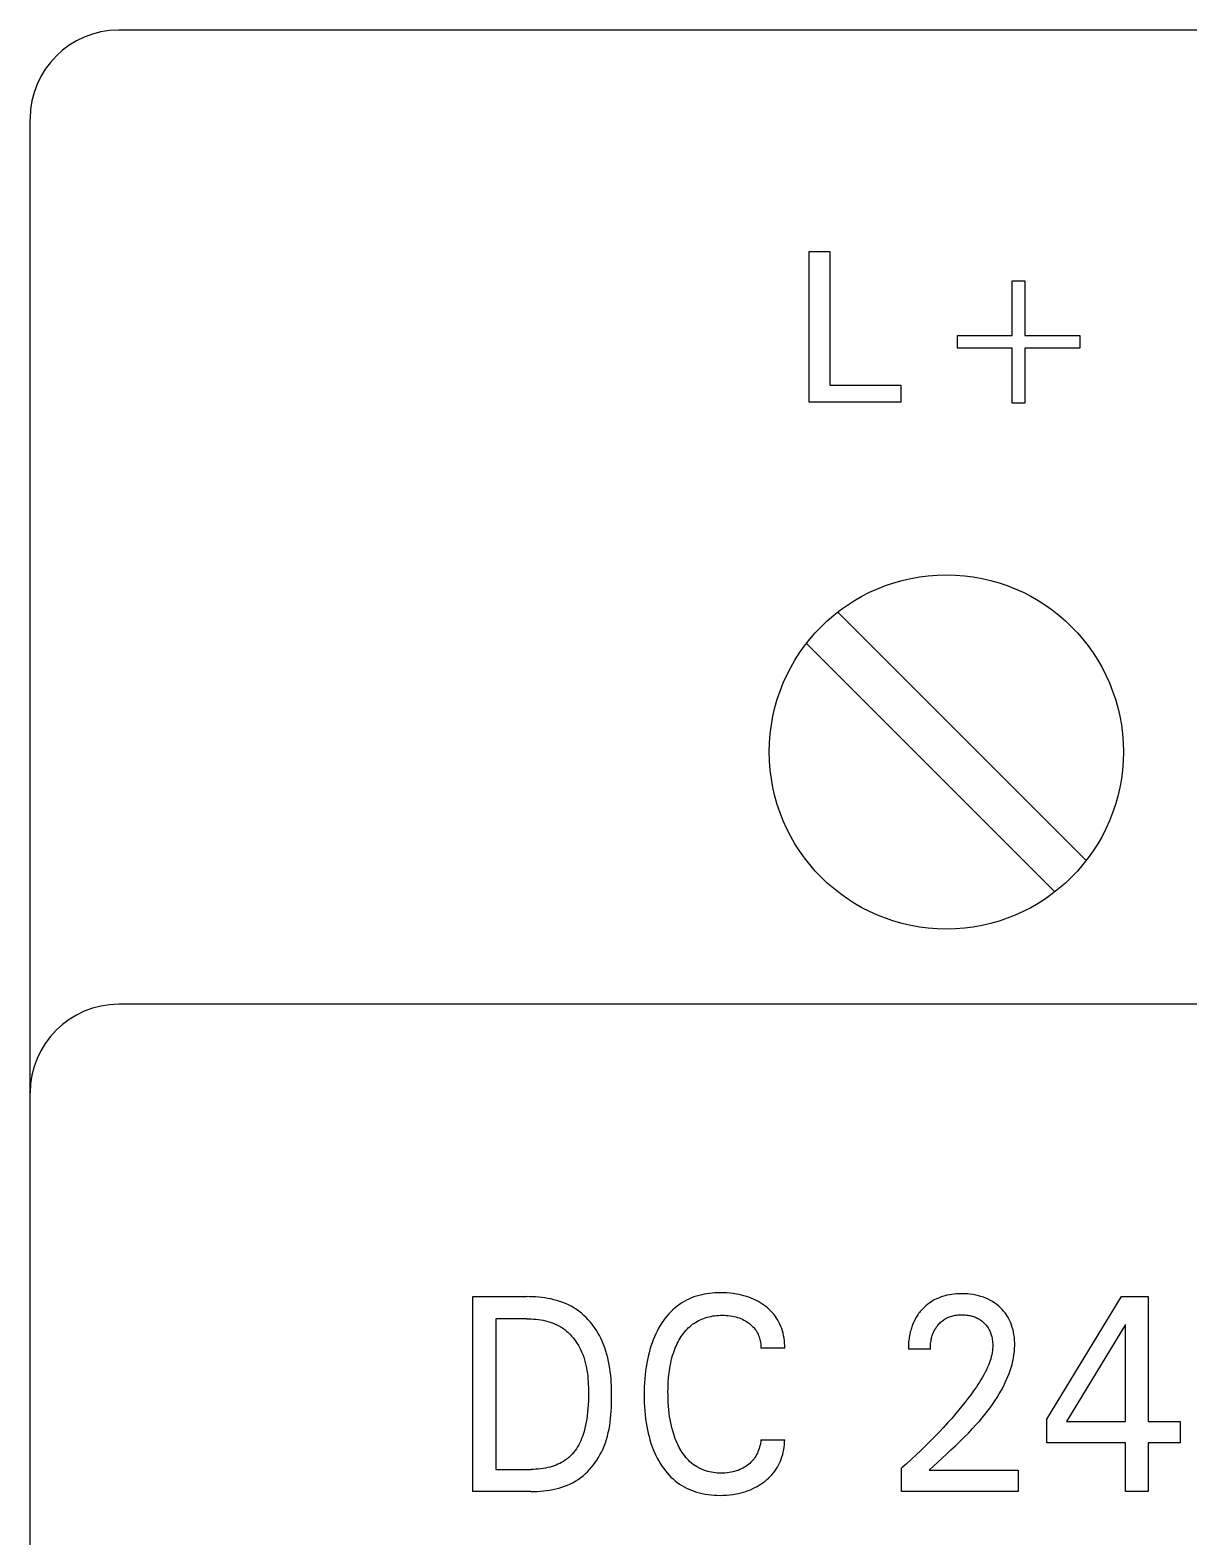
# Model space of a CAD drawing. Extents: x 0 to 420, y 0 to 297.
# Drawn here: x 136.8 to 149.89, y 236.66 to 253.67 of the extents above; entities that cross this region are included whole.
import ezdxf

# ---------------------------------------------------------------- set-up
doc = ezdxf.new("R2010")
doc.units = 0
doc.header["$LTSCALE"] = 23.1
doc.layers.add('10000_FRONT', color=7, linetype='CONTINUOUS')

msp = doc.modelspace()

# ---------------------------------------------------------------- linework, layer by layer
at = {"layer": '10000_FRONT', "color": 7, "linetype": 'CONTINUOUS'}
for p, q in [((207.298, 253.673), (137.798, 253.673)), ((136.798, 164.673), (136.798, 252.673)), ((145.598, 249.473), (145.598, 251.173)), ((145.598, 251.173), (145.83, 251.173)), ((145.83, 251.173), (145.83, 249.665)), ((147.892, 250.224), (147.892, 250.843)), ((147.892, 250.843), (148.036, 250.843)), ((148.036, 250.843), (148.036, 250.224)), ((147.274, 250.08), (147.274, 250.224)), ((147.274, 250.224), (147.892, 250.224)), ((148.036, 250.224), (148.654, 250.224)), ((148.654, 250.224), (148.654, 250.08)), ((147.892, 250.08), (147.274, 250.08)), ((147.892, 249.462), (147.892, 250.08)), ((148.036, 250.08), (148.036, 249.462)), ((148.654, 250.08), (148.036, 250.08)), ((145.83, 249.665), (146.633, 249.665)), ((146.633, 249.665), (146.633, 249.473)), ((146.633, 249.473), (145.598, 249.473)), ((148.036, 249.462), (147.892, 249.462)), ((148.727, 244.297), (145.922, 247.102)), ((145.569, 246.748), (148.373, 243.944)), ((207.298, 242.673), (137.798, 242.673)), ((141.798, 237.173), (141.798, 239.373)), ((141.798, 239.373), (142.404, 239.373)), ((142.438, 239.372), (142.404, 239.373)), ((142.473, 239.371), (142.438, 239.372)), ((142.508, 239.369), (142.473, 239.371)), ((142.543, 239.366), (142.508, 239.369)), ((142.578, 239.363), (142.543, 239.366)), ((144.297, 239.369), (144.268, 239.358)), ((144.326, 239.379), (144.297, 239.369)), ((144.355, 239.387), (144.326, 239.379)), ((144.384, 239.394), (144.355, 239.387)), ((144.413, 239.4), (144.384, 239.394)), ((144.442, 239.405), (144.413, 239.4)), ((144.472, 239.409), (144.442, 239.405)), ((144.501, 239.412), (144.472, 239.409)), ((144.531, 239.414), (144.501, 239.412)), ((144.561, 239.416), (144.531, 239.414)), ((144.591, 239.416), (144.561, 239.416)), ((144.628, 239.416), (144.591, 239.416)), ((144.666, 239.414), (144.628, 239.416)), ((144.704, 239.411), (144.666, 239.414)), ((144.741, 239.407), (144.704, 239.411)), ((144.778, 239.401), (144.741, 239.407)), ((144.806, 239.395), (144.778, 239.401)), ((144.834, 239.389), (144.806, 239.395)), ((144.862, 239.382), (144.834, 239.389)), ((144.889, 239.374), (144.862, 239.382)), ((144.917, 239.365), (144.889, 239.374)), ((147.082, 239.366), (147.058, 239.357)), ((147.106, 239.374), (147.082, 239.366)), ((147.13, 239.382), (147.106, 239.374)), ((147.155, 239.388), (147.13, 239.382)), ((147.182, 239.393), (147.155, 239.388)), ((147.209, 239.398), (147.182, 239.393)), ((147.237, 239.401), (147.209, 239.398)), ((147.264, 239.404), (147.237, 239.401)), ((147.292, 239.405), (147.264, 239.404)), ((147.32, 239.405), (147.292, 239.405)), ((147.352, 239.405), (147.32, 239.405)), ((147.385, 239.403), (147.352, 239.405)), ((147.417, 239.4), (147.385, 239.403)), ((147.449, 239.396), (147.417, 239.4)), ((147.481, 239.39), (147.449, 239.396)), ((147.51, 239.383), (147.481, 239.39)), ((147.538, 239.375), (147.51, 239.383)), ((147.566, 239.366), (147.538, 239.375)), ((147.594, 239.355), (147.566, 239.366)), ((148.283, 237.988), (149.127, 239.373)), ((149.127, 239.373), (149.429, 239.373)), ((149.429, 239.373), (149.429, 237.963)), ((142.612, 239.358), (142.578, 239.363)), ((142.647, 239.352), (142.612, 239.358)), ((142.681, 239.346), (142.647, 239.352)), ((142.715, 239.338), (142.681, 239.346)), ((142.749, 239.329), (142.715, 239.338)), ((142.782, 239.318), (142.749, 239.329)), ((142.815, 239.307), (142.782, 239.318)), ((142.847, 239.294), (142.815, 239.307)), ((142.878, 239.28), (142.847, 239.294)), ((142.909, 239.264), (142.878, 239.28)), ((142.939, 239.247), (142.909, 239.264)), ((142.969, 239.228), (142.939, 239.247)), ((142.998, 239.207), (142.969, 239.228)), ((143.026, 239.185), (142.998, 239.207)), ((144.036, 239.201), (144.014, 239.178)), ((144.059, 239.224), (144.036, 239.201)), ((144.083, 239.245), (144.059, 239.224)), ((144.108, 239.265), (144.083, 239.245)), ((144.133, 239.284), (144.108, 239.265)), ((144.158, 239.301), (144.133, 239.284)), ((144.185, 239.317), (144.158, 239.301)), ((144.212, 239.332), (144.185, 239.317)), ((144.24, 239.345), (144.212, 239.332)), ((144.268, 239.358), (144.24, 239.345)), ((144.943, 239.355), (144.917, 239.365)), ((144.968, 239.344), (144.943, 239.355)), ((144.993, 239.333), (144.968, 239.344)), ((145.017, 239.32), (144.993, 239.333)), ((145.04, 239.307), (145.017, 239.32)), ((145.063, 239.293), (145.04, 239.307)), ((145.086, 239.278), (145.063, 239.293)), ((145.107, 239.262), (145.086, 239.278)), ((145.127, 239.245), (145.107, 239.262)), ((145.147, 239.228), (145.127, 239.245)), ((145.166, 239.209), (145.147, 239.228)), ((145.184, 239.19), (145.166, 239.209)), ((146.853, 239.204), (146.844, 239.192)), ((146.863, 239.215), (146.853, 239.204)), ((146.872, 239.225), (146.863, 239.215)), ((146.882, 239.236), (146.872, 239.225)), ((146.893, 239.246), (146.882, 239.236)), ((146.903, 239.257), (146.893, 239.246)), ((146.915, 239.267), (146.903, 239.257)), ((146.938, 239.286), (146.915, 239.267)), ((146.962, 239.303), (146.938, 239.286)), ((146.987, 239.32), (146.962, 239.303)), ((147.012, 239.335), (146.987, 239.32)), ((147.035, 239.346), (147.012, 239.335)), ((147.058, 239.357), (147.035, 239.346)), ((147.621, 239.343), (147.594, 239.355)), ((147.646, 239.33), (147.621, 239.343)), ((147.67, 239.316), (147.646, 239.33)), ((147.694, 239.3), (147.67, 239.316)), ((147.717, 239.283), (147.694, 239.3)), ((147.739, 239.265), (147.717, 239.283)), ((147.758, 239.248), (147.739, 239.265)), ((147.777, 239.229), (147.758, 239.248)), ((147.794, 239.21), (147.777, 239.229)), ((147.811, 239.189), (147.794, 239.21)), ((142.059, 239.123), (142.059, 237.422)), ((142.404, 239.123), (142.059, 239.123)), ((142.404, 239.123), (142.431, 239.123)), ((142.431, 239.123), (142.458, 239.122)), ((142.458, 239.122), (142.485, 239.12)), ((142.485, 239.12), (142.512, 239.118)), ((142.512, 239.118), (142.539, 239.115)), ((142.539, 239.115), (142.566, 239.111)), ((142.566, 239.111), (142.593, 239.106)), ((142.593, 239.106), (142.619, 239.1)), ((142.619, 239.1), (142.646, 239.093)), ((142.646, 239.093), (142.672, 239.085)), ((142.672, 239.085), (142.697, 239.076)), ((142.697, 239.076), (142.722, 239.067)), ((142.722, 239.067), (142.747, 239.056)), ((142.747, 239.056), (142.77, 239.043)), ((142.77, 239.043), (142.794, 239.03)), ((142.794, 239.03), (142.815, 239.015)), ((143.053, 239.161), (143.026, 239.185)), ((143.078, 239.136), (143.053, 239.161)), ((143.103, 239.11), (143.078, 239.136)), ((143.127, 239.083), (143.103, 239.11)), ((143.149, 239.055), (143.127, 239.083)), ((143.171, 239.026), (143.149, 239.055)), ((143.191, 238.996), (143.171, 239.026)), ((143.916, 239.046), (143.898, 239.015)), ((143.935, 239.076), (143.916, 239.046)), ((143.954, 239.103), (143.935, 239.076)), ((143.973, 239.129), (143.954, 239.103)), ((143.993, 239.154), (143.973, 239.129)), ((144.014, 239.178), (143.993, 239.154)), ((144.233, 239.019), (144.249, 239.033)), ((144.249, 239.033), (144.265, 239.047)), ((144.265, 239.047), (144.281, 239.06)), ((144.281, 239.06), (144.297, 239.071)), ((144.297, 239.071), (144.314, 239.082)), ((144.314, 239.082), (144.332, 239.093)), ((144.332, 239.093), (144.349, 239.102)), ((144.349, 239.102), (144.367, 239.111)), ((144.367, 239.111), (144.386, 239.119)), ((144.386, 239.119), (144.405, 239.127)), ((144.405, 239.127), (144.424, 239.133)), ((144.424, 239.133), (144.445, 239.14)), ((144.445, 239.14), (144.466, 239.145)), ((144.466, 239.145), (144.487, 239.15)), ((144.487, 239.15), (144.509, 239.154)), ((144.509, 239.154), (144.53, 239.157)), ((144.53, 239.157), (144.552, 239.159)), ((144.552, 239.159), (144.574, 239.161)), ((144.574, 239.161), (144.596, 239.162)), ((144.596, 239.162), (144.618, 239.162)), ((144.618, 239.162), (144.64, 239.162)), ((144.64, 239.162), (144.662, 239.161)), ((144.662, 239.161), (144.684, 239.159)), ((144.684, 239.159), (144.706, 239.156)), ((144.706, 239.156), (144.728, 239.153)), ((144.728, 239.153), (144.748, 239.149)), ((144.748, 239.149), (144.768, 239.144)), ((144.768, 239.144), (144.787, 239.138)), ((144.787, 239.138), (144.807, 239.132)), ((144.807, 239.132), (144.826, 239.125)), ((144.826, 239.125), (144.844, 239.117)), ((144.844, 239.117), (144.861, 239.108)), ((144.861, 239.108), (144.878, 239.099)), ((144.878, 239.099), (144.895, 239.089)), ((144.895, 239.089), (144.911, 239.078)), ((144.911, 239.078), (144.923, 239.069)), ((144.923, 239.069), (144.936, 239.059)), ((144.936, 239.059), (144.948, 239.048)), ((144.948, 239.048), (144.959, 239.037)), ((144.959, 239.037), (144.97, 239.026)), ((144.97, 239.026), (144.98, 239.014)), ((145.201, 239.17), (145.184, 239.19)), ((145.217, 239.149), (145.201, 239.17)), ((145.231, 239.128), (145.217, 239.149)), ((145.245, 239.106), (145.231, 239.128)), ((145.257, 239.083), (145.245, 239.106)), ((145.268, 239.06), (145.257, 239.083)), ((145.278, 239.036), (145.268, 239.06)), ((145.288, 239.011), (145.278, 239.036)), ((146.757, 239.031), (146.753, 239.017)), ((146.762, 239.044), (146.757, 239.031)), ((146.767, 239.057), (146.762, 239.044)), ((146.772, 239.07), (146.767, 239.057)), ((146.778, 239.082), (146.772, 239.07)), ((146.783, 239.095), (146.778, 239.082)), ((146.79, 239.107), (146.783, 239.095)), ((146.796, 239.12), (146.79, 239.107)), ((146.803, 239.132), (146.796, 239.12)), ((146.811, 239.145), (146.803, 239.132)), ((146.819, 239.157), (146.811, 239.145)), ((146.827, 239.169), (146.819, 239.157)), ((146.835, 239.181), (146.827, 239.169)), ((146.844, 239.192), (146.835, 239.181)), ((147.031, 239.021), (147.038, 239.032)), ((147.038, 239.032), (147.047, 239.043)), ((147.047, 239.043), (147.055, 239.054)), ((147.055, 239.054), (147.064, 239.064)), ((147.064, 239.064), (147.073, 239.073)), ((147.073, 239.073), (147.083, 239.083)), ((147.083, 239.083), (147.093, 239.091)), ((147.093, 239.091), (147.103, 239.1)), ((147.103, 239.1), (147.114, 239.108)), ((147.114, 239.108), (147.124, 239.115)), ((147.124, 239.115), (147.136, 239.122)), ((147.136, 239.122), (147.147, 239.128)), ((147.147, 239.128), (147.159, 239.134)), ((147.159, 239.134), (147.171, 239.14)), ((147.171, 239.14), (147.183, 239.145)), ((147.183, 239.145), (147.196, 239.149)), ((147.196, 239.149), (147.208, 239.153)), ((147.208, 239.153), (147.221, 239.157)), ((147.221, 239.157), (147.235, 239.16)), ((147.235, 239.16), (147.249, 239.163)), ((147.249, 239.163), (147.263, 239.165)), ((147.263, 239.165), (147.277, 239.166)), ((147.277, 239.166), (147.291, 239.167)), ((147.291, 239.167), (147.306, 239.168)), ((147.306, 239.168), (147.32, 239.168)), ((147.32, 239.168), (147.334, 239.168)), ((147.334, 239.168), (147.348, 239.168)), ((147.348, 239.168), (147.361, 239.167)), ((147.361, 239.167), (147.375, 239.165)), ((147.375, 239.165), (147.389, 239.164)), ((147.389, 239.164), (147.403, 239.161)), ((147.403, 239.161), (147.416, 239.159)), ((147.416, 239.159), (147.429, 239.156)), ((147.429, 239.156), (147.441, 239.152)), ((147.441, 239.152), (147.453, 239.148)), ((147.453, 239.148), (147.465, 239.144)), ((147.465, 239.144), (147.477, 239.14)), ((147.477, 239.14), (147.488, 239.134)), ((147.488, 239.134), (147.5, 239.129)), ((147.5, 239.129), (147.51, 239.123)), ((147.51, 239.123), (147.521, 239.117)), ((147.521, 239.117), (147.531, 239.11)), ((147.531, 239.11), (147.541, 239.103)), ((147.541, 239.103), (147.551, 239.096)), ((147.551, 239.096), (147.56, 239.088)), ((147.56, 239.088), (147.569, 239.08)), ((147.569, 239.08), (147.579, 239.07)), ((147.579, 239.07), (147.588, 239.061)), ((147.588, 239.061), (147.597, 239.051)), ((147.597, 239.051), (147.605, 239.04)), ((147.605, 239.04), (147.613, 239.03)), ((147.613, 239.03), (147.62, 239.019)), ((147.826, 239.168), (147.811, 239.189)), ((147.84, 239.147), (147.826, 239.168)), ((147.853, 239.123), (147.84, 239.147)), ((147.865, 239.1), (147.853, 239.123)), ((147.876, 239.075), (147.865, 239.1)), ((147.885, 239.05), (147.876, 239.075)), ((147.893, 239.025), (147.885, 239.05)), ((149.173, 239.059), (148.507, 237.963)), ((149.173, 237.963), (149.173, 239.059)), ((142.815, 239.015), (142.837, 239)), ((142.837, 239), (142.857, 238.984)), ((142.857, 238.984), (142.877, 238.966)), ((142.877, 238.966), (142.895, 238.947)), ((142.895, 238.947), (142.913, 238.928)), ((142.913, 238.928), (142.931, 238.908)), ((142.931, 238.908), (142.947, 238.887)), ((142.947, 238.887), (142.963, 238.865)), ((142.963, 238.865), (142.977, 238.843)), ((143.21, 238.965), (143.191, 238.996)), ((143.228, 238.934), (143.21, 238.965)), ((143.245, 238.902), (143.228, 238.934)), ((143.26, 238.87), (143.245, 238.902)), ((143.276, 238.833), (143.26, 238.87)), ((143.837, 238.885), (143.824, 238.852)), ((143.85, 238.918), (143.837, 238.885)), ((143.865, 238.951), (143.85, 238.918)), ((143.881, 238.983), (143.865, 238.951)), ((143.898, 239.015), (143.881, 238.983)), ((144.108, 238.843), (144.119, 238.863)), ((144.119, 238.863), (144.13, 238.884)), ((144.13, 238.884), (144.142, 238.903)), ((144.142, 238.903), (144.153, 238.921)), ((144.153, 238.921), (144.165, 238.939)), ((144.165, 238.939), (144.177, 238.956)), ((144.177, 238.956), (144.191, 238.972)), ((144.191, 238.972), (144.204, 238.989)), ((144.204, 238.989), (144.219, 239.004)), ((144.219, 239.004), (144.233, 239.019)), ((144.98, 239.014), (144.99, 239.002)), ((144.99, 239.002), (144.999, 238.989)), ((144.999, 238.989), (145.007, 238.976)), ((145.007, 238.976), (145.014, 238.962)), ((145.014, 238.962), (145.021, 238.949)), ((145.021, 238.949), (145.027, 238.935)), ((145.027, 238.935), (145.033, 238.92)), ((145.033, 238.92), (145.037, 238.905)), ((145.037, 238.905), (145.042, 238.889)), ((145.042, 238.889), (145.046, 238.873)), ((145.046, 238.873), (145.049, 238.856)), ((145.049, 238.856), (145.051, 238.84)), ((145.296, 238.987), (145.288, 239.011)), ((145.303, 238.959), (145.296, 238.987)), ((145.309, 238.931), (145.303, 238.959)), ((145.314, 238.903), (145.309, 238.931)), ((145.318, 238.874), (145.314, 238.903)), ((145.321, 238.846), (145.318, 238.874)), ((146.722, 238.863), (146.721, 238.846)), ((146.724, 238.88), (146.722, 238.863)), ((146.726, 238.897), (146.724, 238.88)), ((146.729, 238.913), (146.726, 238.897)), ((146.731, 238.93), (146.729, 238.913)), ((146.735, 238.947), (146.731, 238.93)), ((146.738, 238.964), (146.735, 238.947)), ((146.741, 238.977), (146.738, 238.964)), ((146.745, 238.991), (146.741, 238.977)), ((146.749, 239.004), (146.745, 238.991)), ((146.753, 239.017), (146.749, 239.004)), ((146.97, 238.843), (146.972, 238.859)), ((146.972, 238.859), (146.975, 238.875)), ((146.975, 238.875), (146.978, 238.891)), ((146.978, 238.891), (146.981, 238.905)), ((146.981, 238.905), (146.985, 238.919)), ((146.985, 238.919), (146.989, 238.933)), ((146.989, 238.933), (146.993, 238.946)), ((146.993, 238.946), (146.999, 238.96)), ((146.999, 238.96), (147.004, 238.973)), ((147.004, 238.973), (147.01, 238.986)), ((147.01, 238.986), (147.017, 238.998)), ((147.017, 238.998), (147.023, 239.01)), ((147.023, 239.01), (147.031, 239.021)), ((147.62, 239.019), (147.627, 239.007)), ((147.627, 239.007), (147.632, 238.997)), ((147.632, 238.997), (147.638, 238.986)), ((147.638, 238.986), (147.643, 238.975)), ((147.643, 238.975), (147.647, 238.964)), ((147.647, 238.964), (147.651, 238.952)), ((147.651, 238.952), (147.655, 238.941)), ((147.655, 238.941), (147.658, 238.929)), ((147.658, 238.929), (147.661, 238.917)), ((147.661, 238.917), (147.664, 238.902)), ((147.664, 238.902), (147.667, 238.887)), ((147.667, 238.887), (147.669, 238.872)), ((147.669, 238.872), (147.671, 238.856)), ((147.671, 238.856), (147.672, 238.841)), ((147.901, 238.999), (147.893, 239.025)), ((147.907, 238.97), (147.901, 238.999)), ((147.912, 238.941), (147.907, 238.97)), ((147.916, 238.911), (147.912, 238.941)), ((147.919, 238.882), (147.916, 238.911)), ((147.921, 238.852), (147.919, 238.882)), ((142.977, 238.843), (142.991, 238.821)), ((142.991, 238.821), (143.004, 238.797)), ((143.004, 238.797), (143.016, 238.774)), ((143.016, 238.774), (143.027, 238.75)), ((143.027, 238.75), (143.04, 238.72)), ((143.04, 238.72), (143.051, 238.69)), ((143.051, 238.69), (143.06, 238.66)), ((143.29, 238.795), (143.276, 238.833)), ((143.303, 238.757), (143.29, 238.795)), ((143.314, 238.719), (143.303, 238.757)), ((143.324, 238.681), (143.314, 238.719)), ((143.779, 238.698), (143.771, 238.659)), ((143.789, 238.737), (143.779, 238.698)), ((143.799, 238.776), (143.789, 238.737)), ((143.811, 238.814), (143.799, 238.776)), ((143.824, 238.852), (143.811, 238.814)), ((144.048, 238.68), (144.056, 238.708)), ((144.056, 238.708), (144.065, 238.736)), ((144.065, 238.736), (144.072, 238.758)), ((144.072, 238.758), (144.08, 238.78)), ((144.08, 238.78), (144.089, 238.801)), ((144.089, 238.801), (144.098, 238.822)), ((144.098, 238.822), (144.108, 238.843)), ((145.051, 238.84), (145.052, 238.823)), ((145.052, 238.823), (145.053, 238.806)), ((145.053, 238.806), (145.053, 238.79)), ((145.322, 238.79), (145.053, 238.79)), ((145.322, 238.818), (145.321, 238.846)), ((145.322, 238.79), (145.322, 238.818)), ((146.72, 238.829), (146.719, 238.812)), ((146.719, 238.812), (146.719, 238.795)), ((146.719, 238.795), (146.719, 238.779)), ((146.967, 238.779), (146.719, 238.779)), ((146.721, 238.846), (146.72, 238.829)), ((146.967, 238.795), (146.968, 238.811)), ((146.967, 238.779), (146.967, 238.795)), ((146.968, 238.811), (146.969, 238.827)), ((146.969, 238.827), (146.97, 238.843)), ((147.656, 238.695), (147.649, 238.672)), ((147.661, 238.717), (147.656, 238.695)), ((147.666, 238.74), (147.661, 238.717)), ((147.669, 238.763), (147.666, 238.74)), ((147.671, 238.787), (147.669, 238.763)), ((147.673, 238.81), (147.671, 238.787)), ((147.672, 238.841), (147.673, 238.825)), ((147.673, 238.825), (147.673, 238.81)), ((147.906, 238.678), (147.912, 238.714)), ((147.912, 238.714), (147.916, 238.75)), ((147.916, 238.75), (147.919, 238.786)), ((147.919, 238.786), (147.921, 238.822)), ((147.921, 238.822), (147.921, 238.852)), ((143.06, 238.66), (143.069, 238.63)), ((143.069, 238.63), (143.076, 238.599)), ((143.076, 238.599), (143.083, 238.568)), ((143.083, 238.568), (143.088, 238.537)), ((143.088, 238.537), (143.093, 238.505)), ((143.333, 238.642), (143.324, 238.681)), ((143.34, 238.603), (143.333, 238.642)), ((143.347, 238.563), (143.34, 238.603)), ((143.352, 238.523), (143.347, 238.563)), ((143.357, 238.483), (143.352, 238.523)), ((143.751, 238.535), (143.746, 238.49)), ((143.757, 238.58), (143.751, 238.535)), ((143.763, 238.62), (143.757, 238.58)), ((143.771, 238.659), (143.763, 238.62)), ((144.016, 238.511), (144.019, 238.535)), ((144.019, 238.535), (144.023, 238.564)), ((144.023, 238.564), (144.028, 238.593)), ((144.028, 238.593), (144.034, 238.622)), ((144.034, 238.622), (144.04, 238.651)), ((144.04, 238.651), (144.048, 238.68)), ((147.586, 238.518), (147.571, 238.49)), ((147.6, 238.547), (147.586, 238.518)), ((147.614, 238.576), (147.6, 238.547)), ((147.626, 238.606), (147.614, 238.576)), ((147.635, 238.628), (147.626, 238.606)), ((147.642, 238.65), (147.635, 238.628)), ((147.649, 238.672), (147.642, 238.65)), ((147.856, 238.503), (147.868, 238.538)), ((147.868, 238.538), (147.879, 238.572)), ((147.879, 238.572), (147.89, 238.608)), ((147.89, 238.608), (147.898, 238.643)), ((147.898, 238.643), (147.906, 238.678)), ((143.093, 238.505), (143.096, 238.474)), ((143.096, 238.474), (143.099, 238.442)), ((143.099, 238.442), (143.102, 238.41)), ((143.102, 238.41), (143.103, 238.378)), ((143.103, 238.378), (143.104, 238.346)), ((143.104, 238.346), (143.105, 238.315)), ((143.36, 238.443), (143.357, 238.483)), ((143.363, 238.403), (143.36, 238.443)), ((143.365, 238.362), (143.363, 238.403)), ((143.366, 238.322), (143.365, 238.362)), ((143.736, 238.354), (143.735, 238.308)), ((143.738, 238.399), (143.736, 238.354)), ((143.741, 238.445), (143.738, 238.399)), ((143.746, 238.49), (143.741, 238.445)), ((144.004, 238.336), (144.005, 238.374)), ((144.005, 238.374), (144.007, 238.412)), ((144.007, 238.412), (144.009, 238.45)), ((144.009, 238.45), (144.013, 238.488)), ((144.013, 238.488), (144.016, 238.511)), ((147.487, 238.353), (147.456, 238.308)), ((147.505, 238.38), (147.487, 238.353)), ((147.522, 238.407), (147.505, 238.38)), ((147.539, 238.434), (147.522, 238.407)), ((147.555, 238.462), (147.539, 238.434)), ((147.571, 238.49), (147.555, 238.462)), ((147.77, 238.317), (147.792, 238.359)), ((147.792, 238.359), (147.813, 238.402)), ((147.813, 238.402), (147.828, 238.436)), ((147.828, 238.436), (147.843, 238.469)), ((147.843, 238.469), (147.856, 238.503)), ((143.104, 238.197), (143.102, 238.154)), ((143.105, 238.24), (143.104, 238.197)), ((143.105, 238.315), (143.105, 238.283)), ((143.105, 238.283), (143.105, 238.24)), ((143.367, 238.281), (143.366, 238.322)), ((143.366, 238.159), (143.367, 238.2)), ((143.367, 238.241), (143.367, 238.281)), ((143.367, 238.2), (143.367, 238.241)), ((143.735, 238.308), (143.735, 238.263)), ((143.735, 238.263), (143.735, 238.217)), ((143.735, 238.217), (143.736, 238.172)), ((144.003, 238.298), (144.004, 238.336)), ((144.004, 238.258), (144.003, 238.298)), ((144.005, 238.217), (144.004, 238.258)), ((144.006, 238.176), (144.005, 238.217)), ((144.009, 238.136), (144.006, 238.176)), ((147.358, 238.178), (147.324, 238.135)), ((147.392, 238.221), (147.358, 238.178)), ((147.424, 238.264), (147.392, 238.221)), ((147.456, 238.308), (147.424, 238.264)), ((147.669, 238.156), (147.696, 238.195)), ((147.696, 238.195), (147.722, 238.235)), ((147.722, 238.235), (147.746, 238.276)), ((147.746, 238.276), (147.77, 238.317)), ((143.09, 238.026), (143.085, 237.991)), ((143.095, 238.069), (143.09, 238.026)), ((143.099, 238.111), (143.095, 238.069)), ((143.102, 238.154), (143.099, 238.111)), ((143.355, 237.997), (143.359, 238.037)), ((143.359, 238.037), (143.362, 238.078)), ((143.362, 238.078), (143.364, 238.118)), ((143.364, 238.118), (143.366, 238.159)), ((143.736, 238.172), (143.738, 238.127)), ((143.738, 238.127), (143.742, 238.082)), ((143.742, 238.082), (143.746, 238.037)), ((143.746, 238.037), (143.751, 237.992)), ((144.013, 238.095), (144.009, 238.136)), ((144.017, 238.055), (144.013, 238.095)), ((144.022, 238.019), (144.017, 238.055)), ((144.028, 237.984), (144.022, 238.019)), ((147.255, 238.052), (147.208, 237.998)), ((147.29, 238.094), (147.255, 238.052)), ((147.324, 238.135), (147.29, 238.094)), ((147.553, 238.005), (147.583, 238.042)), ((147.583, 238.042), (147.613, 238.079)), ((147.613, 238.079), (147.641, 238.117)), ((147.641, 238.117), (147.669, 238.156)), ((143.055, 237.851), (143.044, 237.817)), ((143.064, 237.886), (143.055, 237.851)), ((143.072, 237.921), (143.064, 237.886)), ((143.079, 237.956), (143.072, 237.921)), ((143.085, 237.991), (143.079, 237.956)), ((143.319, 237.799), (143.329, 237.838)), ((143.329, 237.838), (143.337, 237.877)), ((143.337, 237.877), (143.345, 237.917)), ((143.345, 237.917), (143.35, 237.957)), ((143.35, 237.957), (143.355, 237.997)), ((143.751, 237.992), (143.757, 237.947)), ((143.757, 237.947), (143.764, 237.908)), ((143.764, 237.908), (143.771, 237.869)), ((143.771, 237.869), (143.78, 237.83)), ((144.034, 237.949), (144.028, 237.984)), ((144.042, 237.914), (144.034, 237.949)), ((144.05, 237.88), (144.042, 237.914)), ((144.06, 237.845), (144.05, 237.88)), ((144.068, 237.819), (144.06, 237.845)), ((147.065, 237.842), (147.014, 237.789)), ((147.113, 237.893), (147.065, 237.842)), ((147.161, 237.946), (147.113, 237.893)), ((147.208, 237.998), (147.161, 237.946)), ((147.397, 237.832), (147.444, 237.882)), ((147.444, 237.882), (147.49, 237.933)), ((147.49, 237.933), (147.522, 237.968)), ((147.522, 237.968), (147.553, 238.005)), ((148.283, 237.723), (148.283, 237.988)), ((148.507, 237.963), (149.173, 237.963)), ((149.429, 237.963), (149.791, 237.963)), ((149.791, 237.963), (149.791, 237.723)), ((142.982, 237.678), (142.968, 237.656)), ((142.995, 237.7), (142.982, 237.678)), ((143.006, 237.722), (142.995, 237.7)), ((143.017, 237.746), (143.006, 237.722)), ((143.027, 237.769), (143.017, 237.746)), ((143.036, 237.793), (143.027, 237.769)), ((143.044, 237.817), (143.036, 237.793)), ((143.266, 237.647), (143.282, 237.685)), ((143.282, 237.685), (143.296, 237.722)), ((143.296, 237.722), (143.308, 237.76)), ((143.308, 237.76), (143.319, 237.799)), ((143.78, 237.83), (143.789, 237.792)), ((143.789, 237.792), (143.8, 237.754)), ((143.8, 237.754), (143.811, 237.716)), ((143.811, 237.716), (143.824, 237.678)), ((143.824, 237.678), (143.837, 237.645)), ((144.077, 237.794), (144.068, 237.819)), ((144.086, 237.768), (144.077, 237.794)), ((144.096, 237.743), (144.086, 237.768)), ((144.107, 237.719), (144.096, 237.743)), ((144.118, 237.694), (144.107, 237.719)), ((144.131, 237.67), (144.118, 237.694)), ((144.142, 237.65), (144.131, 237.67)), ((145.039, 237.677), (145.033, 237.658)), ((145.044, 237.697), (145.039, 237.677)), ((145.048, 237.716), (145.044, 237.697)), ((145.051, 237.736), (145.048, 237.716)), ((145.053, 237.756), (145.051, 237.736)), ((145.053, 237.756), (145.322, 237.756)), ((145.311, 237.645), (145.316, 237.673)), ((145.316, 237.673), (145.319, 237.7)), ((145.319, 237.7), (145.321, 237.728)), ((145.321, 237.728), (145.322, 237.756)), ((146.912, 237.687), (146.86, 237.636)), ((146.963, 237.738), (146.912, 237.687)), ((147.014, 237.789), (146.963, 237.738)), ((147.2, 237.641), (147.25, 237.688)), ((147.25, 237.688), (147.299, 237.736)), ((147.299, 237.736), (147.348, 237.784)), ((147.348, 237.784), (147.397, 237.832)), ((149.173, 237.723), (148.283, 237.723)), ((149.173, 237.173), (149.173, 237.723)), ((149.429, 237.723), (149.429, 237.173)), ((149.791, 237.723), (149.429, 237.723)), ((142.802, 237.501), (142.782, 237.49)), ((142.823, 237.513), (142.802, 237.501)), ((142.842, 237.526), (142.823, 237.513)), ((142.863, 237.542), (142.842, 237.526)), ((142.883, 237.558), (142.863, 237.542)), ((142.902, 237.576), (142.883, 237.558)), ((142.92, 237.595), (142.902, 237.576)), ((142.937, 237.614), (142.92, 237.595)), ((142.953, 237.635), (142.937, 237.614)), ((142.968, 237.656), (142.953, 237.635)), ((143.161, 237.473), (143.181, 237.5)), ((143.181, 237.5), (143.201, 237.528)), ((143.201, 237.528), (143.219, 237.557)), ((143.219, 237.557), (143.235, 237.587)), ((143.235, 237.587), (143.251, 237.617)), ((143.251, 237.617), (143.266, 237.647)), ((143.837, 237.645), (143.851, 237.612)), ((143.851, 237.612), (143.866, 237.58)), ((143.866, 237.58), (143.882, 237.548)), ((143.882, 237.548), (143.899, 237.517)), ((143.899, 237.517), (143.917, 237.486)), ((144.153, 237.631), (144.142, 237.65)), ((144.165, 237.612), (144.153, 237.631)), ((144.178, 237.593), (144.165, 237.612)), ((144.192, 237.575), (144.178, 237.593)), ((144.206, 237.558), (144.192, 237.575)), ((144.221, 237.541), (144.206, 237.558)), ((144.236, 237.525), (144.221, 237.541)), ((144.252, 237.509), (144.236, 237.525)), ((144.27, 237.494), (144.252, 237.509)), ((144.94, 237.502), (144.927, 237.49)), ((144.952, 237.515), (144.94, 237.502)), ((144.964, 237.529), (144.952, 237.515)), ((144.975, 237.543), (144.964, 237.529)), ((144.986, 237.558), (144.975, 237.543)), ((144.996, 237.573), (144.986, 237.558)), ((145.005, 237.589), (144.996, 237.573)), ((145.013, 237.605), (145.005, 237.589)), ((145.02, 237.622), (145.013, 237.605)), ((145.027, 237.639), (145.02, 237.622)), ((145.033, 237.658), (145.027, 237.639)), ((145.263, 237.492), (145.273, 237.515)), ((145.273, 237.515), (145.283, 237.539)), ((145.283, 237.539), (145.291, 237.564)), ((145.291, 237.564), (145.299, 237.591)), ((145.299, 237.591), (145.306, 237.618)), ((145.306, 237.618), (145.311, 237.645)), ((146.751, 237.535), (146.696, 237.485)), ((146.806, 237.585), (146.751, 237.535)), ((146.86, 237.636), (146.806, 237.585)), ((147.001, 237.458), (147.1, 237.549)), ((147.1, 237.549), (147.15, 237.595)), ((147.15, 237.595), (147.2, 237.641)), ((142.059, 237.422), (142.457, 237.422)), ((142.484, 237.422), (142.457, 237.422)), ((142.511, 237.424), (142.484, 237.422)), ((142.538, 237.425), (142.511, 237.424)), ((142.565, 237.428), (142.538, 237.425)), ((142.592, 237.432), (142.565, 237.428)), ((142.619, 237.436), (142.592, 237.432)), ((142.645, 237.442), (142.619, 237.436)), ((142.672, 237.448), (142.645, 237.442)), ((142.694, 237.455), (142.672, 237.448)), ((142.717, 237.462), (142.694, 237.455)), ((142.739, 237.471), (142.717, 237.462)), ((142.76, 237.48), (142.739, 237.471)), ((142.782, 237.49), (142.76, 237.48)), ((142.99, 237.309), (143.017, 237.329)), ((143.017, 237.329), (143.044, 237.35)), ((143.044, 237.35), (143.069, 237.372)), ((143.069, 237.372), (143.094, 237.396)), ((143.094, 237.396), (143.117, 237.42)), ((143.117, 237.42), (143.14, 237.446)), ((143.14, 237.446), (143.161, 237.473)), ((143.917, 237.486), (143.937, 237.456)), ((143.937, 237.456), (143.955, 237.431)), ((143.955, 237.431), (143.974, 237.406)), ((143.974, 237.406), (143.994, 237.382)), ((143.994, 237.382), (144.015, 237.358)), ((144.015, 237.358), (144.037, 237.336)), ((144.037, 237.336), (144.06, 237.314)), ((144.288, 237.479), (144.27, 237.494)), ((144.307, 237.466), (144.288, 237.479)), ((144.327, 237.453), (144.307, 237.466)), ((144.347, 237.441), (144.327, 237.453)), ((144.368, 237.431), (144.347, 237.441)), ((144.389, 237.421), (144.368, 237.431)), ((144.41, 237.412), (144.389, 237.421)), ((144.431, 237.405), (144.41, 237.412)), ((144.453, 237.399), (144.431, 237.405)), ((144.474, 237.394), (144.453, 237.399)), ((144.496, 237.389), (144.474, 237.394)), ((144.517, 237.386), (144.496, 237.389)), ((144.539, 237.383), (144.517, 237.386)), ((144.561, 237.381), (144.539, 237.383)), ((144.583, 237.38), (144.561, 237.381)), ((144.606, 237.38), (144.583, 237.38)), ((144.628, 237.38), (144.606, 237.38)), ((144.65, 237.381), (144.628, 237.38)), ((144.672, 237.383), (144.65, 237.381)), ((144.694, 237.386), (144.672, 237.383)), ((144.716, 237.39), (144.694, 237.386)), ((144.736, 237.394), (144.716, 237.39)), ((144.756, 237.399), (144.736, 237.394)), ((144.775, 237.405), (144.756, 237.399)), ((144.795, 237.411), (144.775, 237.405)), ((144.814, 237.419), (144.795, 237.411)), ((144.831, 237.427), (144.814, 237.419)), ((144.849, 237.436), (144.831, 237.427)), ((144.866, 237.446), (144.849, 237.436)), ((144.882, 237.456), (144.866, 237.446)), ((144.899, 237.467), (144.882, 237.456)), ((144.913, 237.478), (144.899, 237.467)), ((144.927, 237.49), (144.913, 237.478)), ((145.12, 237.307), (145.14, 237.324)), ((145.14, 237.324), (145.159, 237.343)), ((145.159, 237.343), (145.177, 237.362)), ((145.177, 237.362), (145.194, 237.382)), ((145.194, 237.382), (145.21, 237.403)), ((145.21, 237.403), (145.225, 237.424)), ((145.225, 237.424), (145.239, 237.446)), ((145.239, 237.446), (145.251, 237.469)), ((145.251, 237.469), (145.263, 237.492)), ((146.696, 237.485), (146.64, 237.436)), ((146.64, 237.173), (146.64, 237.436)), ((146.952, 237.413), (147.001, 237.458)), ((146.952, 237.413), (147.96, 237.413)), ((147.96, 237.413), (147.96, 237.173)), ((142.455, 237.173), (141.798, 237.173)), ((142.455, 237.173), (142.49, 237.173)), ((142.49, 237.173), (142.525, 237.174)), ((142.525, 237.174), (142.56, 237.176)), ((142.56, 237.176), (142.596, 237.179)), ((142.596, 237.179), (142.631, 237.183)), ((142.631, 237.183), (142.666, 237.188)), ((142.666, 237.188), (142.701, 237.195)), ((142.701, 237.195), (142.735, 237.202)), ((142.735, 237.202), (142.769, 237.211)), ((142.769, 237.211), (142.803, 237.22)), ((142.803, 237.22), (142.836, 237.232)), ((142.836, 237.232), (142.869, 237.244)), ((142.869, 237.244), (142.901, 237.258)), ((142.901, 237.258), (142.932, 237.274)), ((142.932, 237.274), (142.962, 237.291)), ((142.962, 237.291), (142.99, 237.309)), ((144.06, 237.314), (144.084, 237.294)), ((144.084, 237.294), (144.108, 237.275)), ((144.108, 237.275), (144.133, 237.257)), ((144.133, 237.257), (144.159, 237.24)), ((144.159, 237.24), (144.185, 237.225)), ((144.185, 237.225), (144.213, 237.211)), ((144.213, 237.211), (144.24, 237.197)), ((144.24, 237.197), (144.268, 237.186)), ((144.268, 237.186), (144.297, 237.175)), ((144.297, 237.175), (144.326, 237.165)), ((144.326, 237.165), (144.358, 237.156)), ((144.358, 237.156), (144.391, 237.149)), ((144.801, 237.151), (144.829, 237.157)), ((144.829, 237.157), (144.856, 237.165)), ((144.856, 237.165), (144.883, 237.173)), ((144.883, 237.173), (144.91, 237.183)), ((144.91, 237.183), (144.936, 237.193)), ((144.936, 237.193), (144.961, 237.205)), ((144.961, 237.205), (144.986, 237.217)), ((144.986, 237.217), (145.01, 237.23)), ((145.01, 237.23), (145.033, 237.243)), ((145.033, 237.243), (145.056, 237.258)), ((145.056, 237.258), (145.079, 237.274)), ((145.079, 237.274), (145.1, 237.29)), ((145.1, 237.29), (145.12, 237.307)), ((147.96, 237.173), (146.64, 237.173)), ((149.429, 237.173), (149.173, 237.173)), ((144.391, 237.149), (144.424, 237.142)), ((144.424, 237.142), (144.457, 237.137)), ((144.457, 237.137), (144.49, 237.134)), ((144.49, 237.134), (144.524, 237.131)), ((144.524, 237.131), (144.557, 237.13)), ((144.557, 237.13), (144.591, 237.129)), ((144.591, 237.129), (144.627, 237.13)), ((144.627, 237.13), (144.664, 237.131)), ((144.664, 237.131), (144.701, 237.135)), ((144.701, 237.135), (144.737, 237.139)), ((144.737, 237.139), (144.773, 237.145)), ((144.773, 237.145), (144.801, 237.151))]:
    msp.add_line(p, q, dxfattribs=at)
msp.add_circle((147.148, 245.523), 2, dxfattribs=at)
for centre in [(137.798, 252.673), (137.798, 241.673)]:
    msp.add_arc(centre, 1, 90, 180, dxfattribs=at)

doc.saveas('drawing.dxf')
